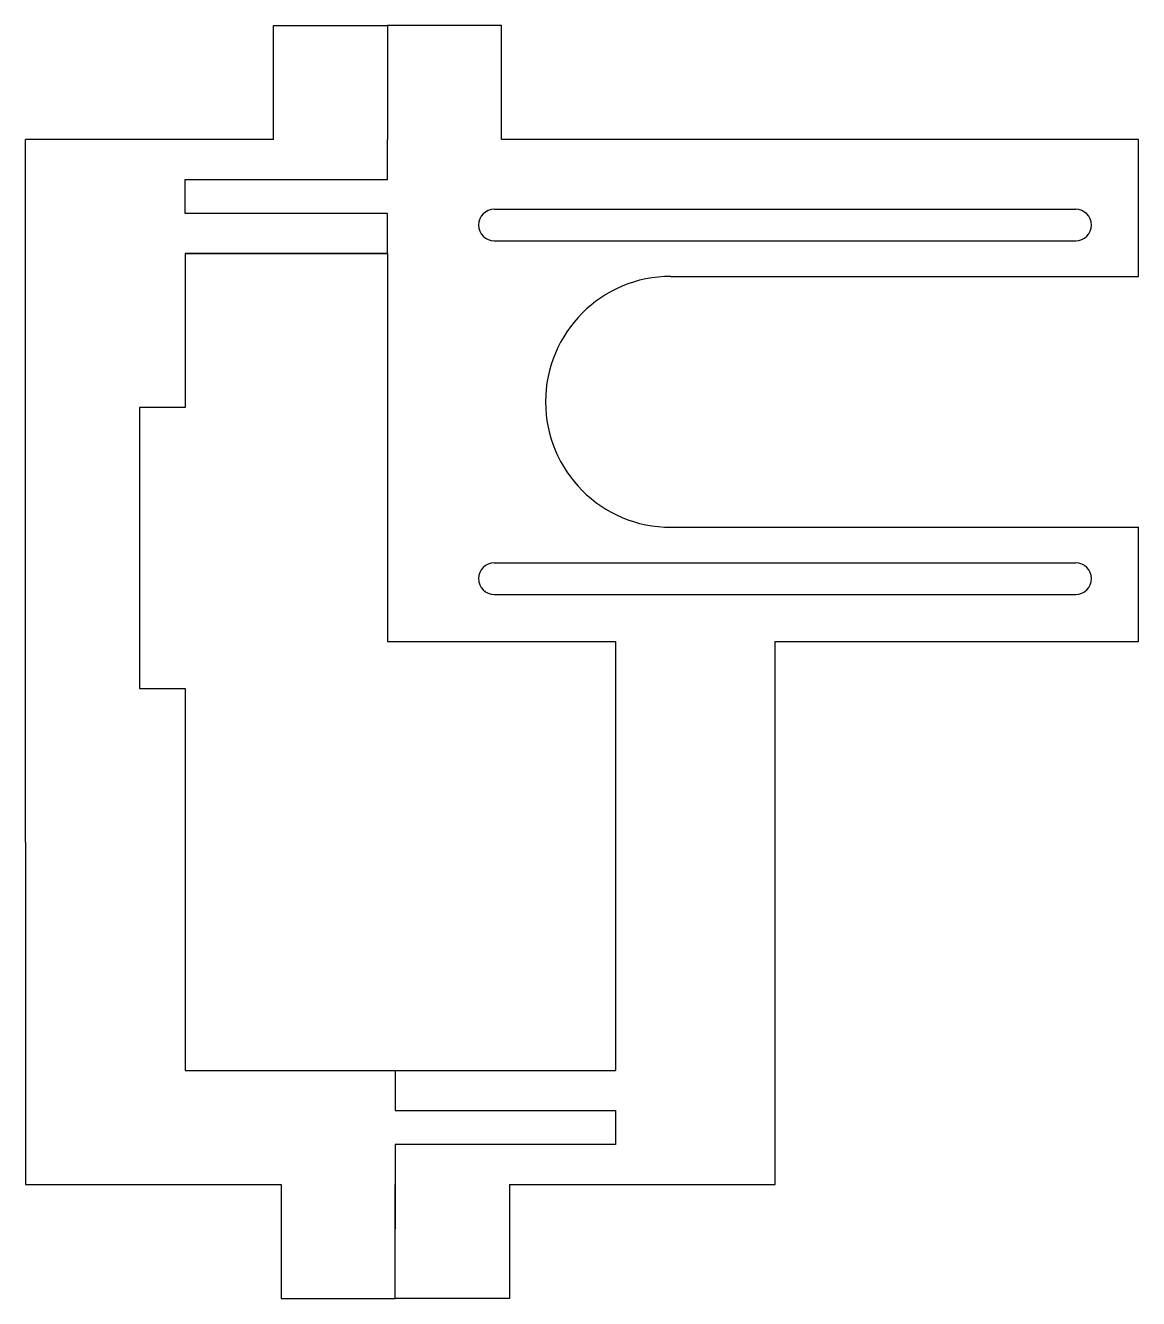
# Model space of a CAD drawing. Header units: inches. Extents: x -36 to 62, y -50 to 62.
import ezdxf

# ---------------------------------------------------------------- set-up
doc = ezdxf.new("R2010")
doc.units = ezdxf.units.IN
doc.header["$MEASUREMENT"] = 0
doc.layers.add('cut', color=1, linetype='Continuous')

msp = doc.modelspace()

# ---------------------------------------------------------------- linework, layer by layer
at = {"layer": 'cut'}
for p, q in [((-35.6, -9.62), (-35.6, 52)), ((-13.85, 52), (-35.6, 52)), ((-3.85, 48.5), (-3.85, 52)), ((62, 52), (6.15, 52)), ((62, 40), (62, 52)), ((-21.6, 45.5), (-21.6, 48.5)), ((-21.6, 48.5), (-3.85, 48.5)), ((5.5, 45.88), (56.5, 45.88)), ((-3.85, 45.5), (-21.6, 45.5)), ((-3.85, 42), (-3.85, 45.5)), ((5.5, 43.12), (56.5, 43.12)), ((-3.85, 42), (-21.6, 42)), ((-21.6, 42), (-21.6, 28.5)), ((-21.6, 42), (-3.85, 42)), ((-3.85, 42), (-3.85, 16)), ((21, 40), (41, 40)), ((41, 40), (62, 40)), ((-21.6, 28.5), (-25.6, 28.5)), ((-25.6, 28.5), (-25.6, 3.88)), ((21, 18), (41, 18)), ((41, 18), (62, 18)), ((62, 8), (62, 18)), ((-3.85, 16), (-3.85, 8)), ((5.5, 14.88), (56.5, 14.88)), ((5.5, 12.12), (56.5, 12.12)), ((-3.85, 8), (0, 8)), ((-3.85, 8), (16.15, 8)), ((0, 8), (16.15, 8)), ((16.15, 8), (16.15, -12)), ((30.15, -39.62), (30.15, 8)), ((30.15, 8), (62, 8)), ((-25.6, 3.88), (-21.6, 3.88)), ((-21.6, 3.88), (-21.6, -9.62)), ((-35.6, -9.62), (-35.6, -29.62)), ((-21.6, -9.62), (-21.6, -29.62)), ((16.15, -12), (16.15, -29.62)), ((-35.6, -29.62), (-35.6, -39.62)), ((-21.6, -29.62), (16.15, -29.62)), ((-3.17, -29.62), (-3.17, -33.12)), ((-3.17, -29.62), (-3.17, -32.12)), ((-3.17, -29.62), (-3.17, -33.12)), ((-3.17, -33.12), (16.15, -33.12)), ((16.15, -33.12), (16.15, -36.12)), ((16.15, -36.12), (-3.17, -36.12)), ((-3.17, -36.12), (-3.17, -43.52)), ((-35.6, -39.62), (-13.17, -39.62)), ((6.83, -39.62), (16.15, -39.62)), ((16.15, -39.62), (30.15, -39.62))]:
    msp.add_line(p, q, dxfattribs=at)
for points in [[(-13.85, 52), (-13.85, 62), (-3.85, 62), (-3.85, 52)], [(6.15, 52), (6.15, 62), (-3.85, 62), (-3.85, 52)], [(-13.17, -39.62), (-13.17, -49.62), (-3.17, -49.62), (-3.17, -39.62)], [(6.83, -39.62), (6.83, -49.62), (-3.17, -49.62), (-3.17, -39.62)]]:
    msp.add_lwpolyline(points, dxfattribs=at)
for centre, radius, start, end in [((5.5, 44.5), 1.38, 90, 270), ((56.5, 44.5), 1.38, 270, 90), ((21, 29), 11, 90, 270), ((5.5, 13.5), 1.38, 90, 270), ((56.5, 13.5), 1.38, 270, 90)]:
    msp.add_arc(centre, radius, start, end, dxfattribs=at)

doc.saveas('drawing.dxf')
